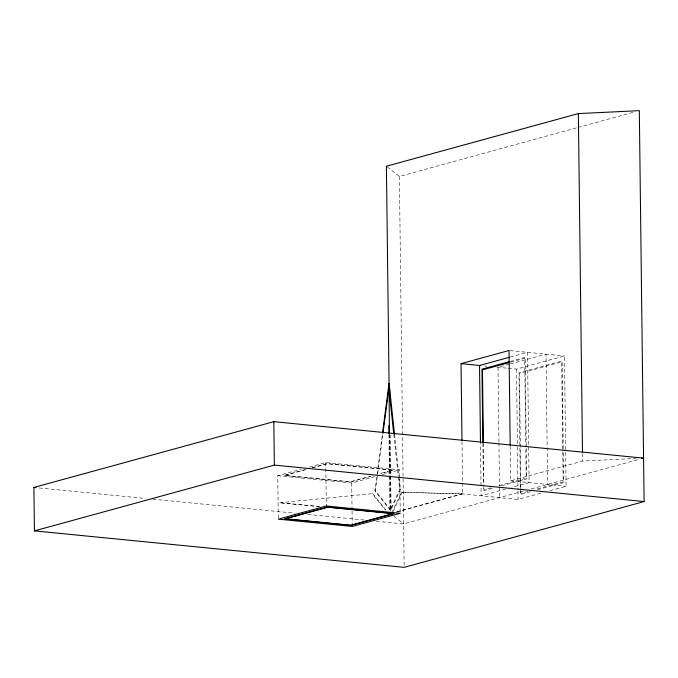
<?xml version="1.0" encoding="UTF-8"?>
<svg xmlns="http://www.w3.org/2000/svg" width="678" height="678" viewBox="0 0 678 678"><rect width="100%" height="100%" fill="white"/><g stroke="black" fill="none" stroke-linecap="round" stroke-linejoin="round"><path stroke-width="0.51" stroke-dasharray="3.39 2.54" d="M399.096 477.168L400.435 489.685L390.621 510.61L374.926 490.914L382.477 433.454M389.689 434.479L390.621 510.61L390.35 509.542L375.4 490.779L382.824 434.361M398.359 477.092L399.698 489.609L390.35 509.542L389.435 434.742M391.613 513.144L401.435 492.22L461.896 493.872L518.094 499.415L542.603 492.703M393.248 511.314L402.173 492.296L462.633 493.948L461.998 441.412M387.223 166.856L399.393 176.441L577.046 127.735M578.063 127.456L635.244 111.777M510.161 357.077L527.518 352.314L529.111 482.617L511.754 487.372M510.102 361.45L525.17 357.314L526.653 478.931L500.542 486.092M510.627 362.179L524.704 358.315L525.755 444.539M509.246 364.213L498.016 367.298L498.932 441.903M510.271 363.933L546.002 354.136L547.595 484.439M508.288 368.307L516.5 369.12L564.494 355.958L566.079 486.262L549.748 490.736M278.285 518.119L277.768 475.719L301.252 469.278M309.422 467.04L325.754 462.565L399.698 469.854L399.8 478.126M304.956 469.642L283.862 475.431L350.416 481.99L371.51 476.202M311.99 467.718L327.05 463.583L393.604 470.151L380.544 473.727M306.202 469.574L285.082 475.371L350.153 481.787L370.264 476.27M312.227 467.922L327.313 463.786L392.384 470.201L379.316 473.786M319.694 506.686L279.734 502.745L319.118 506.449M277.768 475.719L351.713 483.007L376.222 476.295M382.341 474.617L399.698 469.854M374.926 490.914L375.4 490.779M385.909 510.009L372.824 493.592L372.349 493.728L385.426 510.144M396.706 511.754L461.896 493.872M396.74 512.017L462.633 493.948M510.195 446.116L510.619 480.795L582.605 461.057L636.21 458.472M490.974 487.838L483.939 489.77L483.914 487.668M499.016 485.634L526.17 478.193L525.772 445.59M492.508 488.296L483.465 490.77L483.431 487.601M505.627 489.05L481.126 495.771L480.482 443.234M376.248 521.212L403.639 523.908L524.111 490.872M531.264 488.914L639.49 459.243M527.95 491.482L520.907 493.415L519.45 373.544L561.672 361.959L563.138 481.838L535.993 489.279M530.484 491.66L520.441 494.415L519.873 447.887M537.518 489.736L563.63 482.575L563.232 449.794M279.734 502.745L372.824 493.592M510.059 350.594L564.494 355.958M484.668 365.976L486.719 366.179M496.991 367.196L507.263 368.205M510.619 480.795L566.079 486.262M399.698 489.609L400.435 489.685M401.435 492.22L402.173 492.296M39.163 487.974L145.558 498.466M152.931 499.186L295.142 513.212M307.778 514.458L365.713 520.17M393.901 516.238L403.639 523.908M394.52 434.378L398.986 476.117M393.782 434.31L398.249 476.049M582.512 453.658L582.605 461.057M563.215 448.734L562.147 360.959L518.958 372.807L519.865 446.827M516.5 369.12L517.441 445.827M517.458 446.878L517.984 489.957M517.992 491.008L518.094 499.415M498.94 442.954L499.466 486.033M499.483 487.084L499.61 497.593M483.372 443.505L483.863 483.465M482.889 443.183L483.414 486.541M399.393 176.441L404.164 567.342M399.817 479.16L400.232 513.288M390.172 434.818L391.087 509.61M388.952 434.878L389.867 509.67M351.713 483.007L352.043 509.898M352.06 510.932L352.229 525.408M325.754 462.565L326.288 505.991"/><path stroke-width="1.02" d="M394.52 434.378L389.062 383.384L389.418 433.691M382.621 432.403L389.062 383.384M382.96 433.318L388.867 388.392L393.672 433.267M641.464 458.226L643.566 458.125L273.836 421.665L33.9 487.448L34.434 530.882L404.164 567.342L644.1 501.559L639.32 110.658L578.359 113.59L386.409 166.22L389.13 388.647M461.981 440.361L461.04 363.654L509.034 350.492L510.187 445.065M509.136 357.357L479.532 365.476L480.465 442.183M509.102 361.721L481.982 369.154L482.872 442.124M509.619 362.45L482.473 369.891L483.363 442.454M34.434 530.882L274.361 465.1L644.1 501.559M461.04 363.654L480.558 365.578M33.9 487.448L36.01 487.66M578.359 113.59L582.495 452.607M389.604 388.469L389.672 393.732M388.384 388.528L388.418 390.63M388.841 425.394L388.943 433.827M273.836 421.665L274.361 465.1M326.288 505.991L278.302 519.153L352.246 526.442L400.232 513.288L326.288 505.991M327.584 507.017L284.396 518.856L350.95 525.425L394.138 513.577L327.584 507.017M327.847 507.22L285.616 518.797L350.687 525.221L392.918 513.636L327.847 507.22"/></g></svg>
